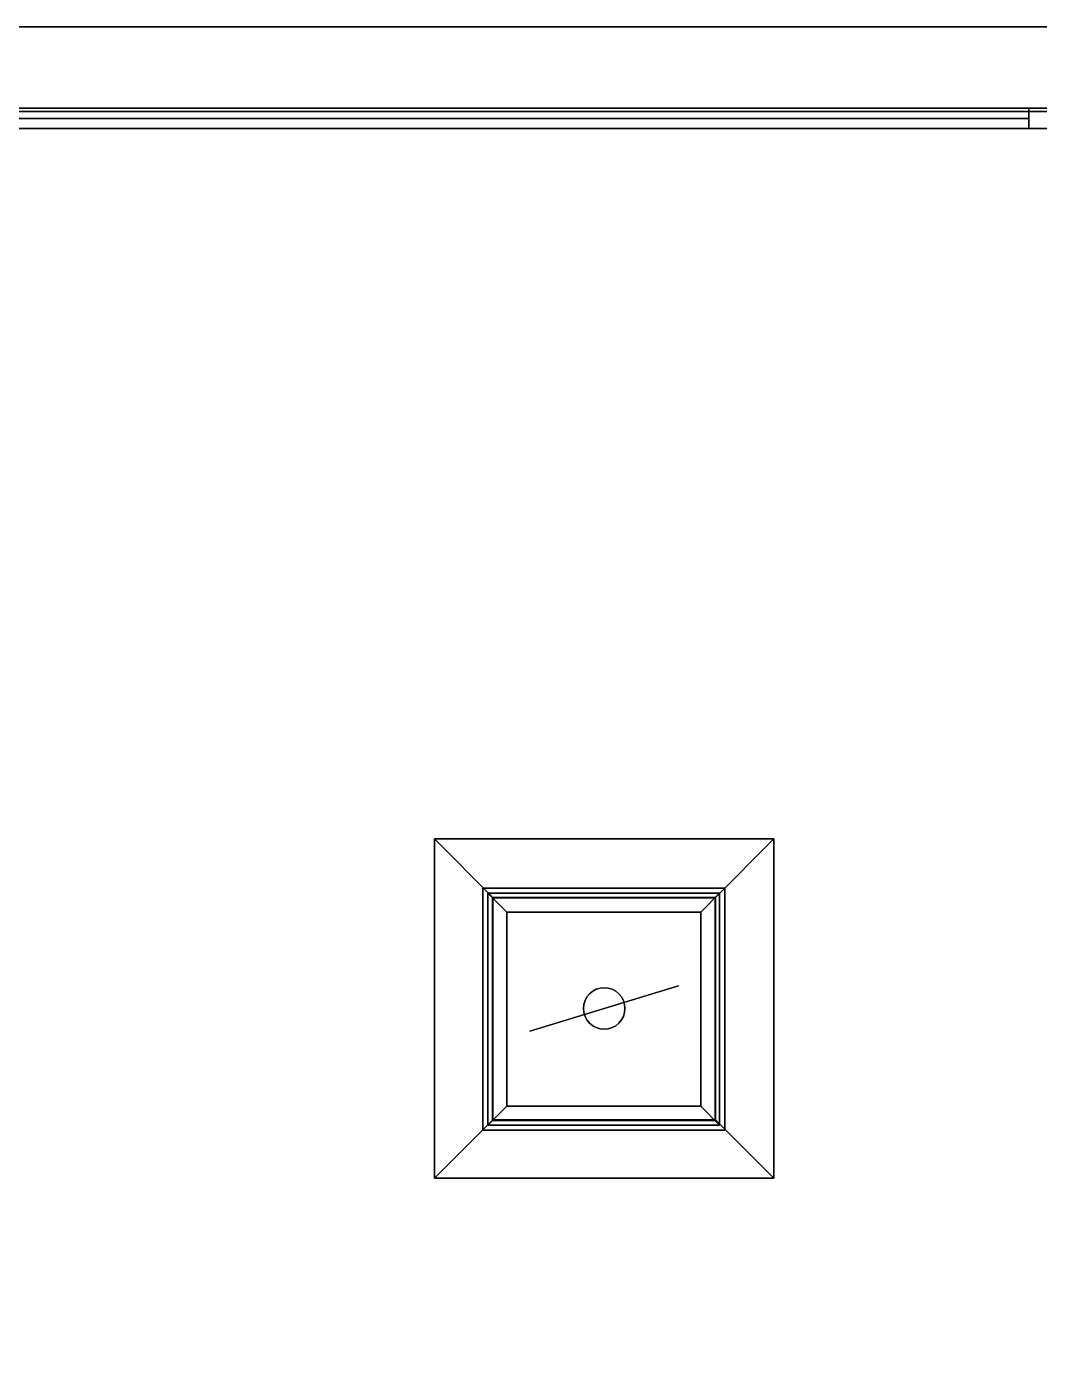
# Model space of a CAD drawing. Header units: metres. Extents: x 0 to 34.6, y -10.7 to 20.6.
# Drawn here: x 2.985 to 5.97, y 4.538 to 8.5 of the extents above; entities that cross this region are included whole.
import ezdxf

# ---------------------------------------------------------------- set-up
doc = ezdxf.new("R2010")
doc.units = ezdxf.units.M
doc.header["$MEASUREMENT"] = 0
doc.layers.get('0').update_dxf_attribs({"linetype": 'CONTINUOUS'})
doc.layers.add('PYDXF', color=90, linetype='CONTINUOUS')

msp = doc.modelspace()

# ---------------------------------------------------------------- linework, layer by layer
for points in [[(7.5, 8.5), (0, 8.5), (0, 8.5), (7.5, 8.5)], [(0, 8.25), (7.5, 8.25), (7.5, 8.5), (0, 8.5)], [(0, 8.25), (0, 8.5), (7.5, 8.5), (7.5, 8.25)], [(2, 8.2, 0.1), (2, 8.26, 0.1), (5.94, 8.26, 0.1), (5.94, 8.2, 0.1)], [(2, 8.2, 0.1), (5.94, 8.2, 0.1), (5.94, 8.26, 0.1), (2, 8.26, 0.1)], [(5.94, 8.26, 0.1), (2, 8.26, 0.1), (2, 8.26, 0.1), (5.94, 8.26, 0.1)], [(5.94, 8.26, 0.1), (2, 8.26, 0.1), (2, 8.2, 0.1), (5.94, 8.2, 0.1)], [(5.94, 8.2, 0.1), (2, 8.2, 0.1), (2, 8.26, 0.1), (5.94, 8.26, 0.1)], [(5.94, 8.26, 0.1), (2, 8.26, 0.1), (2, 8.26, 0.1), (5.94, 8.26, 0.1)], [(5.94, 8.2, 0.1), (5.94, 8.26, 0.1), (6, 8.26, 0.1), (6, 8.2, 0.1)], [(6, 8.26, 0.1), (5.94, 8.26, 0.1), (5.94, 8.26, 0.1), (6, 8.26, 0.1)], [(6, 8.26, 0.1), (5.94, 8.26, 0.1), (5.94, 8.26, 0.1), (6, 8.26, 0.1)], [(5.94, 8.26, 0.1), (5.94, 8.2, 0.1), (5.94, 8.2, 0.1), (5.94, 8.26, 0.1)], [(6, 8.26, 0.1), (5.94, 8.26, 0.1), (5.94, 8.26, 0.1), (6, 8.26, 0.1)], [(5.94, 8.2, 0.1), (6, 8.2, 0.1), (6, 8.26, 0.1), (5.94, 8.26, 0.1)], [(2, 8.23, 0.1), (5.94, 8.23, 0.1), (5.94, 8.23, 0.1), (2, 8.23, 0.1)], [(2, 8.2, 0.1), (5.94, 8.2, 0.1), (5.94, 8.2, 0.1), (2, 8.2, 0.1)], [(5.94, 8.2, 0.1), (2, 8.2, 0.1), (2, 8.2, 0.1), (5.94, 8.2, 0.1)], [(3.9771, 8.2, 0.1), (2, 8.2, 0.1), (2, 8.2, 0.1), (3.9771, 8.2, 0.1)], [(3.9865, 8.2, 0.1), (3.9771, 8.2, 0.1), (3.9771, 8.2, 0.1), (3.9865, 8.2, 0.1)], [(4, 8.2, 0.1), (3.9865, 8.2, 0.1), (3.9865, 8.2, 0.1), (4, 8.2, 0.1)], [(10, 8.2, 0.1), (4, 8.2, 0.1), (4, 8.2, 0.1), (10, 8.2, 0.1)], [(5.94, 8.2, 0.1), (6, 8.2, 0.1), (6, 8.2, 0.1), (5.94, 8.2, 0.1)], [(5.94, 8.2, 0.1), (6, 8.2, 0.1), (6, 8.2, 0.1), (5.94, 8.2, 0.1)], [(5.94, 8.2, 0.1), (6, 8.2, 0.1), (6, 8.2, 0.1), (5.94, 8.2, 0.1)], [(4.1875, 5.105, 2.5), (4.1875, 6.105, 2.5), (5.1875, 6.105, 2.5), (5.1875, 5.105, 2.5)], [(5.1875, 6.105, 2.5), (4.1875, 6.105, 2.5), (4.3589, 5.9325, 2.5), (5.0152, 5.9325, 2.5)], [(5.1875, 6.105, 2.5), (4.1875, 6.105, 2.5), (4.1875, 6.105, 2.5), (5.1875, 6.105, 2.5)], [(4.1875, 6.105, 2.5), (4.1875, 5.105, 2.5), (4.1875, 5.105, 2.5), (4.1875, 6.105, 2.5)], [(4.1875, 6.105, 2.5), (4.1875, 5.105, 2.5), (4.3589, 5.2763, 2.5), (4.3589, 5.9325, 2.5)], [(5.1875, 5.105, 2.5), (5.1875, 6.105, 2.5), (5.0152, 5.9325, 2.5), (5.0152, 5.2763, 2.5)], [(5.1875, 5.105, 2.5), (5.1875, 6.105, 2.5), (5.1875, 6.105, 2.5), (5.1875, 5.105, 2.5)], [(4.3294, 5.9598, 2.5), (4.3294, 5.2463, 2.5), (5.043, 5.2463, 2.5), (5.043, 5.9598, 2.5)], [(4.3294, 5.9598, 2.5), (4.3294, 5.2463, 2.5), (4.3294, 5.2463, 2.5), (4.3294, 5.9598, 2.5)], [(5.043, 5.9598, 2.5), (4.3294, 5.9598, 2.5), (4.3294, 5.9598, 2.5), (5.043, 5.9598, 2.5)], [(5.0143, 5.9312, 2.5), (4.3581, 5.9312, 2.5), (4.3445, 5.9448, 2.5), (5.0279, 5.9448, 2.5)], [(4.3581, 5.9312, 2.5), (4.3581, 5.2749, 2.5), (4.3445, 5.2613, 2.5), (4.3445, 5.9448, 2.5)], [(4.3445, 5.9448, 2.5), (4.3445, 5.2613, 2.5), (4.3445, 5.2613, 2.5), (4.3445, 5.9448, 2.5)], [(5.0279, 5.9448, 2.5), (4.3445, 5.9448, 2.5), (4.3445, 5.9448, 2.5), (5.0279, 5.9448, 2.5)], [(4.3445, 5.9448, 2.5), (4.3445, 5.2613, 2.5), (4.4002, 5.3171, 2.5), (4.4002, 5.889, 2.5)], [(5.0279, 5.9448, 2.5), (4.3445, 5.9448, 2.5), (4.4002, 5.889, 2.5), (4.9721, 5.889, 2.5)], [(5.0279, 5.2613, 2.5), (5.0279, 5.9448, 2.5), (4.9721, 5.889, 2.5), (4.9721, 5.3171, 2.5)], [(5.0143, 5.2749, 2.5), (5.0143, 5.9312, 2.5), (5.0279, 5.9448, 2.5), (5.0279, 5.2613, 2.5)], [(5.0279, 5.2613, 2.5), (5.0279, 5.9448, 2.5), (5.0279, 5.9448, 2.5), (5.0279, 5.2613, 2.5)], [(5.043, 5.2463, 2.5), (5.043, 5.9598, 2.5), (5.043, 5.9598, 2.5), (5.043, 5.2463, 2.5)], [(4.3589, 5.9325, 2.5), (4.3589, 5.2763, 2.5), (4.3581, 5.2749, 2.5), (4.3581, 5.9312, 2.5)], [(5.0152, 5.9325, 2.5), (4.3589, 5.9325, 2.5), (4.3581, 5.9312, 2.5), (5.0143, 5.9312, 2.5)], [(5.0152, 5.2763, 2.5), (5.0152, 5.9325, 2.5), (5.0143, 5.9312, 2.5), (5.0143, 5.2749, 2.5)], [(4.9721, 5.889, 2.5), (4.4002, 5.889, 2.5), (4.4002, 5.889, 2.5), (4.9721, 5.889, 2.5)], [(4.4002, 5.889, 2.5), (4.4002, 5.3171, 2.5), (4.4002, 5.3171, 2.5), (4.4002, 5.889, 2.5)], [(4.4002, 5.889, 2.5), (4.4002, 5.3171, 2.5), (4.9721, 5.3171, 2.5), (4.9721, 5.889, 2.5)], [(4.9721, 5.3171, 2.5), (4.9721, 5.889, 2.5), (4.9721, 5.889, 2.5), (4.9721, 5.3171, 2.5)], [(4.4682, 5.538, 2.6472), (4.9067, 5.672, 2.6472), (4.9067, 5.672, 2.8588), (4.4682, 5.538, 2.8588)], [(4.6755, 5.665, 2.5), (4.6875, 5.6662, 2.5), (4.6875, 5.6662, 2.5), (4.6755, 5.665, 2.5)], [(4.6875, 5.6662, 2.5), (4.6994, 5.665, 2.5), (4.6994, 5.665, 2.5), (4.6875, 5.6662, 2.5)], [(4.6275, 5.6169, 2.5), (4.6309, 5.6284, 2.5), (4.6309, 5.6284, 2.5), (4.6275, 5.6169, 2.5)], [(4.6309, 5.6284, 2.5), (4.6366, 5.639, 2.5), (4.6366, 5.639, 2.5), (4.6309, 5.6284, 2.5)], [(4.6366, 5.639, 2.5), (4.6442, 5.6483, 2.5), (4.6442, 5.6483, 2.5), (4.6366, 5.639, 2.5)], [(4.6442, 5.6483, 2.5), (4.6535, 5.6559, 2.5), (4.6535, 5.6559, 2.5), (4.6442, 5.6483, 2.5)], [(4.6535, 5.6559, 2.5), (4.6641, 5.6615, 2.5), (4.6641, 5.6615, 2.5), (4.6535, 5.6559, 2.5)], [(4.6641, 5.6615, 2.5), (4.6755, 5.665, 2.5), (4.6755, 5.665, 2.5), (4.6641, 5.6615, 2.5)], [(4.6994, 5.665, 2.5), (4.7109, 5.6615, 2.5), (4.7109, 5.6615, 2.5), (4.6994, 5.665, 2.5)], [(4.7109, 5.6615, 2.5), (4.7215, 5.6559, 2.5), (4.7215, 5.6559, 2.5), (4.7109, 5.6615, 2.5)], [(4.7215, 5.6559, 2.5), (4.7307, 5.6483, 2.5), (4.7307, 5.6483, 2.5), (4.7215, 5.6559, 2.5)], [(4.7307, 5.6483, 2.5), (4.7383, 5.639, 2.5), (4.7383, 5.639, 2.5), (4.7307, 5.6483, 2.5)], [(4.7383, 5.639, 2.5), (4.744, 5.6284, 2.5), (4.744, 5.6284, 2.5), (4.7383, 5.639, 2.5)], [(4.744, 5.6284, 2.5), (4.7475, 5.6169, 2.5), (4.7475, 5.6169, 2.5), (4.744, 5.6284, 2.5)], [(4.6263, 5.605, 2.5), (4.6275, 5.6169, 2.5), (4.6275, 5.6169, 2.5), (4.6263, 5.605, 2.5)], [(4.6275, 5.5931, 2.5), (4.6263, 5.605, 2.5), (4.6263, 5.605, 2.5), (4.6275, 5.5931, 2.5)], [(4.6309, 5.5816, 2.5), (4.6275, 5.5931, 2.5), (4.6275, 5.5931, 2.5), (4.6309, 5.5816, 2.5)], [(4.7475, 5.5931, 2.5), (4.744, 5.5816, 2.5), (4.744, 5.5816, 2.5), (4.7475, 5.5931, 2.5)], [(4.7475, 5.6169, 2.5), (4.7487, 5.605, 2.5), (4.7487, 5.605, 2.5), (4.7475, 5.6169, 2.5)], [(4.7487, 5.605, 2.5), (4.7475, 5.5931, 2.5), (4.7475, 5.5931, 2.5), (4.7487, 5.605, 2.5)], [(4.6366, 5.571, 2.5), (4.6309, 5.5816, 2.5), (4.6309, 5.5816, 2.5), (4.6366, 5.571, 2.5)], [(4.6442, 5.5617, 2.5), (4.6366, 5.571, 2.5), (4.6366, 5.571, 2.5), (4.6442, 5.5617, 2.5)], [(4.6535, 5.5541, 2.5), (4.6442, 5.5617, 2.5), (4.6442, 5.5617, 2.5), (4.6535, 5.5541, 2.5)], [(4.6641, 5.5485, 2.5), (4.6535, 5.5541, 2.5), (4.6535, 5.5541, 2.5), (4.6641, 5.5485, 2.5)], [(4.6755, 5.545, 2.5), (4.6641, 5.5485, 2.5), (4.6641, 5.5485, 2.5), (4.6755, 5.545, 2.5)], [(4.7109, 5.5485, 2.5), (4.6994, 5.545, 2.5), (4.6994, 5.545, 2.5), (4.7109, 5.5485, 2.5)], [(4.7215, 5.5541, 2.5), (4.7109, 5.5485, 2.5), (4.7109, 5.5485, 2.5), (4.7215, 5.5541, 2.5)], [(4.7307, 5.5617, 2.5), (4.7215, 5.5541, 2.5), (4.7215, 5.5541, 2.5), (4.7307, 5.5617, 2.5)], [(4.7383, 5.571, 2.5), (4.7307, 5.5617, 2.5), (4.7307, 5.5617, 2.5), (4.7383, 5.571, 2.5)], [(4.744, 5.5816, 2.5), (4.7383, 5.571, 2.5), (4.7383, 5.571, 2.5), (4.744, 5.5816, 2.5)], [(4.6875, 5.5438, 2.5), (4.6755, 5.545, 2.5), (4.6755, 5.545, 2.5), (4.6875, 5.5438, 2.5)], [(4.6994, 5.545, 2.5), (4.6875, 5.5438, 2.5), (4.6875, 5.5438, 2.5), (4.6994, 5.545, 2.5)], [(4.3445, 5.2613, 2.5), (5.0279, 5.2613, 2.5), (4.9721, 5.3171, 2.5), (4.4002, 5.3171, 2.5)], [(4.4002, 5.3171, 2.5), (4.9721, 5.3171, 2.5), (4.9721, 5.3171, 2.5), (4.4002, 5.3171, 2.5)], [(4.1875, 5.105, 2.5), (5.1875, 5.105, 2.5), (5.0152, 5.2763, 2.5), (4.3589, 5.2763, 2.5)], [(4.3581, 5.2749, 2.5), (5.0143, 5.2749, 2.5), (5.0279, 5.2613, 2.5), (4.3445, 5.2613, 2.5)], [(4.3589, 5.2763, 2.5), (5.0152, 5.2763, 2.5), (5.0143, 5.2749, 2.5), (4.3581, 5.2749, 2.5)], [(4.3294, 5.2463, 2.5), (5.043, 5.2463, 2.5), (5.043, 5.2463, 2.5), (4.3294, 5.2463, 2.5)], [(4.3445, 5.2613, 2.5), (5.0279, 5.2613, 2.5), (5.0279, 5.2613, 2.5), (4.3445, 5.2613, 2.5)], [(4.1875, 5.105, 2.5), (5.1875, 5.105, 2.5), (5.1875, 5.105, 2.5), (4.1875, 5.105, 2.5)]]:
    msp.add_3dface(points)
at = {"layer": 'PYDXF', "linetype": 'Continuous'}
msp.add_lwpolyline([(0, 8.5), (30, 8.5), (30, 0), (0, 0)], close=True, dxfattribs=at)
at = {"layer": 'PYDXF', "linetype": 'Continuous', "elevation": 0.1}
msp.add_lwpolyline([(2, 2.5), (2, 8.2), (8.2981, 8.2), (8.2981, 6.5045), (8.2981, 2.5)], close=True, dxfattribs=at)

doc.saveas('drawing.dxf')
